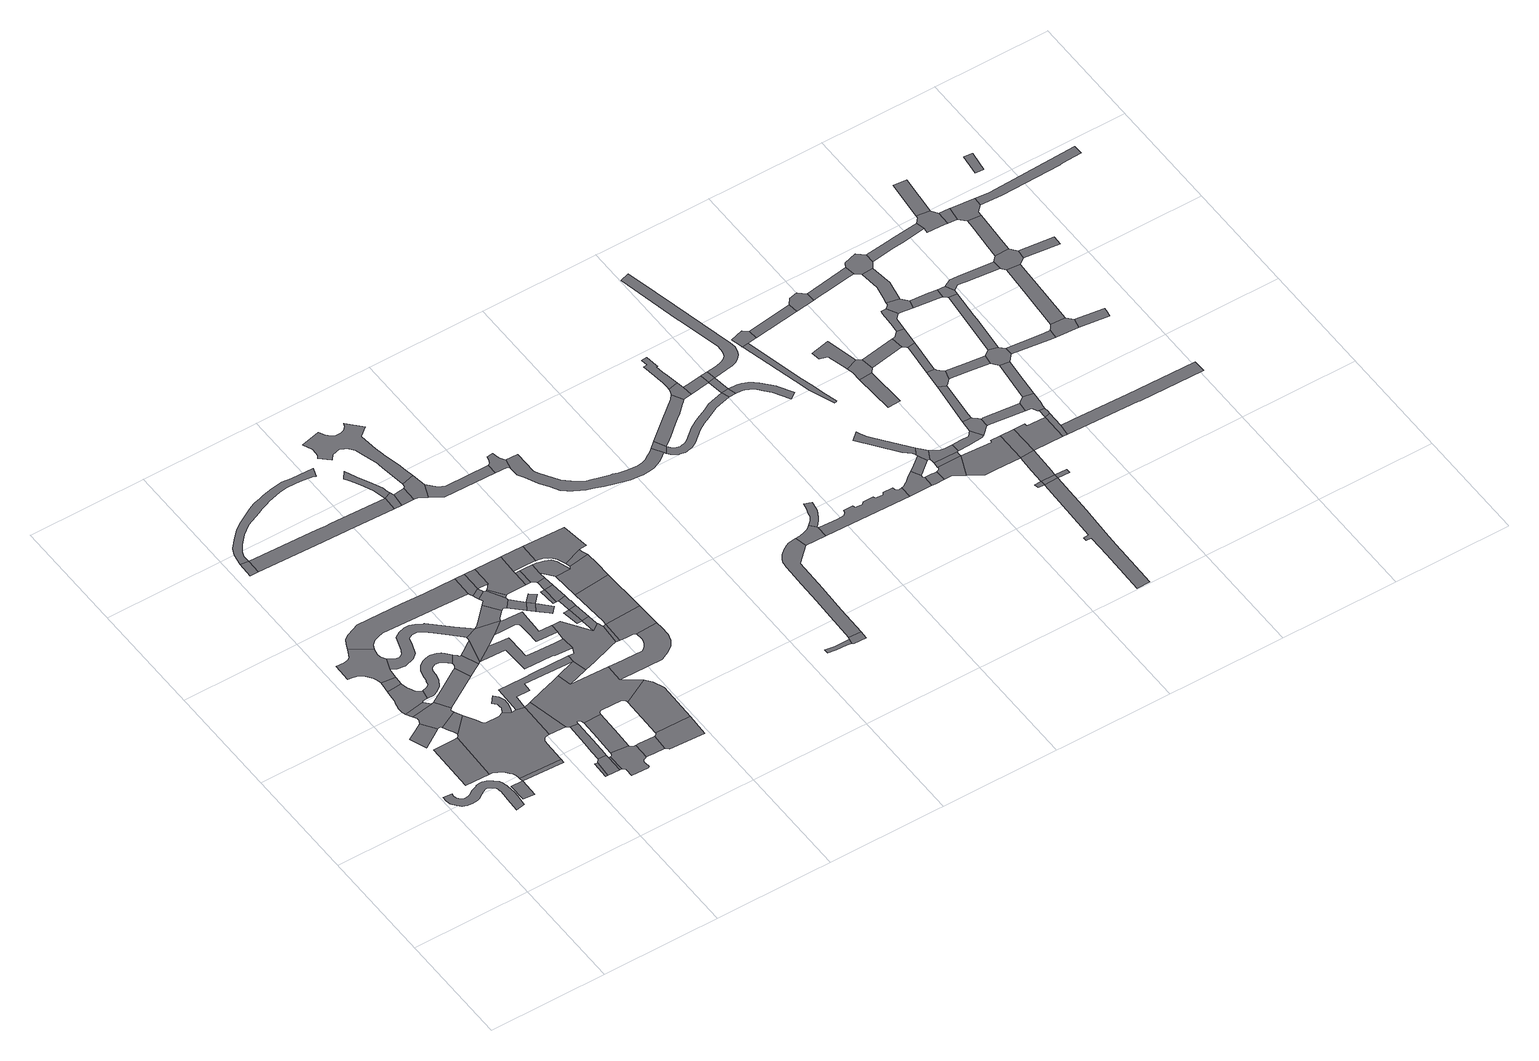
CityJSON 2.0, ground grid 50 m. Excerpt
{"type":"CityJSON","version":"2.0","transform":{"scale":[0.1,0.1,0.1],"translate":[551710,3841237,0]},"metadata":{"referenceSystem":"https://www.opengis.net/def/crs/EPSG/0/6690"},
"CityObjects":{
"road1":{"type":"Road","geometry":[{"type":"MultiSurface","lod":"1","boundaries":[[[0,1,2,3,4,5,6,7,8,9,10,11,12,13,14,15,16,17,18,19,20,21,22,23,24,25,26,27,28,29,30,31,32,33,34,35,36,37,38,39,40,41,42,43,44,45,46,47,48,49,50]]]}]},
"road2":{"type":"Road","attributes":{"RoadStructureAttribute.sectionType":"1"},"geometry":[{"type":"MultiSurface","lod":"1","boundaries":[[[51,52,53,54,55,56,57]]]}]},
"road3":{"type":"Road","attributes":{"RoadStructureAttribute.sectionType":"1"},"geometry":[{"type":"MultiSurface","lod":"1","boundaries":[[[58,59,60,61,62,63]]]}]},
"road4":{"type":"Road","geometry":[{"type":"MultiSurface","lod":"1","boundaries":[[[64,65,66,67]]]}]},
"road5":{"type":"Road","attributes":{"RoadStructureAttribute.sectionType":"1"},"geometry":[{"type":"MultiSurface","lod":"1","boundaries":[[[68,69,70,71]]]}]},
"road6":{"type":"Road","geometry":[{"type":"MultiSurface","lod":"1","boundaries":[[[72,71,70,73,74,58,63,75,76,77,78,79]]]}]},
"road7":{"type":"Road","geometry":[{"type":"MultiSurface","lod":"1","boundaries":[[[80,81,82,83,84,85,86,87,88,89,90,91,92,93,69,68,94,95,96]]]}]},
"road8":{"type":"Road","attributes":{"RoadStructureAttribute.sectionType":"1"},"geometry":[{"type":"MultiSurface","lod":"1","boundaries":[[[77,76,97,98,99,100,101]]]}]},
"road9":{"type":"Road","attributes":{"RoadStructureAttribute.sectionType":"1"},"geometry":[{"type":"MultiSurface","lod":"1","boundaries":[[[102,86,85,103]]]}]},
"road10":{"type":"Road","geometry":[{"type":"MultiSurface","lod":"1","boundaries":[[[104,105,106,107,108,109,110,111,112,113,114,102,103,115,116,117,118,119]]]}]},
"road11":{"type":"Road","attributes":{"RoadStructureAttribute.sectionType":"1"},"geometry":[{"type":"MultiSurface","lod":"1","boundaries":[[[120,67,121,122]]]}]},
"road12":{"type":"Road","geometry":[{"type":"MultiSurface","lod":"1","boundaries":[[[123,124,125,126,101,100,127,51,57,128,129,130,131,132,133,134,135,120,122,136,137,138,139,140,141,142,143,144,145,146]]]}]},
"road13":{"type":"Road","attributes":{"RoadStructureAttribute.sectionType":"1"},"geometry":[{"type":"MultiSurface","lod":"1","boundaries":[[[147,148,149,72,79,150]]]}]},
"road14":{"type":"Road","geometry":[{"type":"MultiSurface","lod":"1","boundaries":[[[151,152,153,154]]]}]},
"road15":{"type":"Road","geometry":[{"type":"MultiSurface","lod":"1","boundaries":[[[155,156,157,158,159,160,161,162,163,164,165,166,167,168,169,96,95,170,171,172,173,174,175,176,177,178,179,180,181,182]]]}]},
"road16":{"type":"Road","geometry":[{"type":"MultiSurface","lod":"1","boundaries":[[[183,184,185,186]]]}]},
"road17":{"type":"Road","geometry":[{"type":"MultiSurface","lod":"1","boundaries":[[[187,188,189,190,191,192,193,194,195,196,146,145]]]}]},
"road18":{"type":"Road","geometry":[{"type":"MultiSurface","lod":"1","boundaries":[[[197,186,185,198,199,200]]]}]},
"road19":{"type":"Road","geometry":[{"type":"MultiSurface","lod":"1","boundaries":[[[199,198,201,202]]]}]},
"road20":{"type":"Road","geometry":[{"type":"MultiSurface","lod":"1","boundaries":[[[203,143,142,204,205]]]}]},
"road21":{"type":"Road","geometry":[{"type":"MultiSurface","lod":"1","boundaries":[[[206,207,208,197,200,209,210,211]]]}]},
"road22":{"type":"Road","geometry":[{"type":"MultiSurface","lod":"1","boundaries":[[[212,213,182,181,214,215,147,150,216,217,218]]]}]},
"road23":{"type":"Road","geometry":[{"type":"MultiSurface","lod":"1","boundaries":[[[219,220,221,222,223,224,225,226,227,228,229,230,231,232,116,115,233,234,235,236,237,238,239,240,241,242,243,244,245,246]]]}]},
"road24":{"type":"Road","geometry":[{"type":"MultiSurface","lod":"1","boundaries":[[[247,248,249,250,202,201,251,252,253,254,255,256,257,258,259,260,261,262,263,264]]]}]},
"road25":{"type":"Road","attributes":{"RoadStructureAttribute.sectionType":"1"},"geometry":[{"type":"MultiSurface","lod":"1","boundaries":[[[265,266,267,268,269,270,271,104,119,272,273,274,275,276,277,278,279]]]}]},
"road26":{"type":"Road","attributes":{"RoadStructureAttribute.sectionType":"1"},"geometry":[{"type":"MultiSurface","lod":"1","boundaries":[[[280,281,282,218,217,283]]]}]},
"road27":{"type":"Road","geometry":[{"type":"MultiSurface","lod":"1","boundaries":[[[284,285,286,247,264,287,288]]]}]},
"road28":{"type":"Road","geometry":[{"type":"MultiSurface","lod":"1","boundaries":[[[289,290,291,292,144,143,293,294,295,296,297,298,299,300]]]}]},
"road29":{"type":"Road","geometry":[{"type":"MultiSurface","lod":"1","boundaries":[[[301,302,262,261,303,304,305,306]]]}]},
"road30":{"type":"Road","attributes":{"RoadStructureAttribute.sectionType":"1"},"geometry":[{"type":"MultiSurface","lod":"1","boundaries":[[[307,308,309,310,311,312,313,314,315,316,317,318,319,320,321,151,154,322,323,324,325,326,327,328,329,330,331,332,333,334,335,336]]]}]},
"road31":{"type":"Road","geometry":[{"type":"MultiSurface","lod":"1","boundaries":[[[246,245,337,280,283,338,339,340,341]]]}]},
"road32":{"type":"Road","attributes":{"RoadStructureAttribute.sectionType":"1"},"geometry":[{"type":"MultiSurface","lod":"1","boundaries":[[[342,343,344,345,154,153,346,347,348,349,350,351]]]}]},
"road33":{"type":"Road","geometry":[{"type":"MultiSurface","lod":"1","boundaries":[[[352,353,354,355,356,203,205,206,211,357,358,359,360,284,288,361,362,363,364,365,366,367,368,369,370,371,372,373,374,375]]]}]},
"road34":{"type":"Road","geometry":[{"type":"MultiSurface","lod":"1","boundaries":[[[376,377,378,379,380,381,382,338,283,383,384,385,386,387,388,389,390,391]]]}]},
"road35":{"type":"Road","geometry":[{"type":"MultiSurface","lod":"1","boundaries":[[[299,352,375,392]]]}]},
"road36":{"type":"Road","geometry":[{"type":"MultiSurface","lod":"1","boundaries":[[[393,394,395,306,305,396,397,398,399]]]}]},
"road37":{"type":"Road","attributes":{"RoadStructureAttribute.sectionType":"1"},"geometry":[{"type":"MultiSurface","lod":"1","boundaries":[[[400,401,402,403,246,341,404,405,406]]]}]},
"road38":{"type":"Road","geometry":[{"type":"MultiSurface","lod":"1","boundaries":[[[407,408,409,410,411,412,341,340,413,414,415,416,417,418,419,420,421,422]]]}]},
"road39":{"type":"Road","attributes":{"RoadStructureAttribute.sectionType":"1"},"geometry":[{"type":"MultiSurface","lod":"1","boundaries":[[[423,424,369,368,393,399]]]}]},
"road40":{"type":"Road","geometry":[{"type":"MultiSurface","lod":"1","boundaries":[[[425,426,427,428,429,430]]]}]},
"road41":{"type":"Road","geometry":[{"type":"MultiSurface","lod":"1","boundaries":[[[430,429,431,400,406,432,433,434,435,436]]]}]},
"road42":{"type":"Road","attributes":{"RoadStructureAttribute.sectionType":"1"},"geometry":[{"type":"MultiSurface","lod":"1","boundaries":[[[437,279,278,427,426,438]]]}]},
"road43":{"type":"Road","geometry":[{"type":"MultiSurface","lod":"1","boundaries":[[[439,436,435,440]]]}]},
"road44":{"type":"Road","geometry":[{"type":"MultiSurface","lod":"1","boundaries":[[[434,433,441,442,443]]]}]},
"road45":{"type":"Road","attributes":{"RoadStructureAttribute.sectionType":"1"},"geometry":[{"type":"MultiSurface","lod":"1","boundaries":[[[444,438,426,445,446,447,448]]]}]},
"road46":{"type":"Road","geometry":[{"type":"MultiSurface","lod":"1","boundaries":[[[449,450,422,421,391,390,451,300,299,392,452,453,454,455,456,457,458,459]]]}]},
"road47":{"type":"Road","geometry":[{"type":"MultiSurface","lod":"1","boundaries":[[[443,442,460,461]]]}]},
"road48":{"type":"Road","geometry":[{"type":"MultiSurface","lod":"1","boundaries":[[[462,463,464,465,466,467,461,460]]]}]},
"road49":{"type":"Road","geometry":[{"type":"MultiSurface","lod":"1","boundaries":[[[468,469,443,461]]]}]},
"road50":{"type":"Road","geometry":[{"type":"MultiSurface","lod":"1","boundaries":[[[448,447,470,471,439,440,472,473,474,475,476,477]]]}]},
"road51":{"type":"Road","geometry":[{"type":"MultiSurface","lod":"1","boundaries":[[[478,479,480,481]]]}]},
"road52":{"type":"Road","geometry":[{"type":"MultiSurface","lod":"1","boundaries":[[[482,483,481,459,458]]]}]},
"road53":{"type":"Road","attributes":{"RoadStructureAttribute.sectionType":"1"},"geometry":[{"type":"MultiSurface","lod":"1","boundaries":[[[484,485,486,487,488,489,490,491,492,493,494,495,496,497,498,499,500,501,502,374,373]]]}]},
"road54":{"type":"Road","geometry":[{"type":"MultiSurface","lod":"1","boundaries":[[[503,504,505,506]]]}]},
"road55":{"type":"Road","geometry":[{"type":"MultiSurface","lod":"1","boundaries":[[[507,457,456,508]]]}]},
"road56":{"type":"Road","geometry":[{"type":"MultiSurface","lod":"1","boundaries":[[[509,478,481,483]]]}]},
"road57":{"type":"Road","geometry":[{"type":"MultiSurface","lod":"1","boundaries":[[[510,474,473,511]]]}]},
"road58":{"type":"Road","geometry":[{"type":"MultiSurface","lod":"1","boundaries":[[[512,351,350,513,514]]]}]},
"road59":{"type":"Road","attributes":{"RoadStructureAttribute.sectionType":"1"},"geometry":[{"type":"MultiSurface","lod":"1","boundaries":[[[515,516,517,518,519,520,521,522,523,524,351,512]]]}]},
"road60":{"type":"Road","geometry":[{"type":"MultiSurface","lod":"1","boundaries":[[[525,526,527,528,529,478,509]]]}]},
"road61":{"type":"Road","geometry":[{"type":"MultiSurface","lod":"1","boundaries":[[[530,506,505,528,527]]]}]},
"road62":{"type":"Road","geometry":[{"type":"MultiSurface","lod":"1","boundaries":[[[531,532,506,530]]]}]},
"road63":{"type":"Road","geometry":[{"type":"MultiSurface","lod":"1","boundaries":[[[533,510,511,534,535,532,531,536,537]]]}]},
"road64":{"type":"Road","attributes":{"RoadStructureAttribute.sectionType":"1"},"geometry":[{"type":"MultiSurface","lod":"1","boundaries":[[[538,539,540,514,513,541]]]}]},
"road65":{"type":"Road","attributes":{"RoadStructureAttribute.sectionType":"1"},"geometry":[{"type":"MultiSurface","lod":"1","boundaries":[[[542,477,476,543,544,545,546]]]}]},
"road66":{"type":"Road","geometry":[{"type":"MultiSurface","lod":"1","boundaries":[[[547,507,508,548,549,494,493]]]}]},
"road67":{"type":"Road","attributes":{"RoadStructureAttribute.sectionType":"1"},"geometry":[{"type":"MultiSurface","lod":"1","boundaries":[[[550,551,552,553,554,555,556,557,558,559,560,561,562,563,564,565,566,567,568,569,570,571,572,573,574,575,576,577,578,579,580,581,582]]]}]},
"road68":{"type":"Road","geometry":[{"type":"MultiSurface","lod":"1","boundaries":[[[582,581,583,538,541,584,585,586,587]]]}]},
"road69":{"type":"Road","geometry":[{"type":"MultiSurface","lod":"1","boundaries":[[[588,589,590,591,592,593,594,537,536,595,596,597]]]}]},
"road70":{"type":"Road","attributes":{"RoadStructureAttribute.sectionType":"1"},"geometry":[{"type":"MultiSurface","lod":"1","boundaries":[[[598,599,600,601,507,547]]]}]},
"road71":{"type":"Road","geometry":[{"type":"MultiSurface","lod":"1","boundaries":[[[602,603,604,597,596,600,599]]]}]},
"road72":{"type":"Road","geometry":[{"type":"MultiSurface","lod":"1","boundaries":[[[546,545,605,606,607,608,609,610,611,612,613,614]]]}]},
"road73":{"type":"Road","attributes":{"RoadStructureAttribute.sectionType":"1"},"geometry":[{"type":"MultiSurface","lod":"1","boundaries":[[[615,611,610,604,603]]]}]},
"road74":{"type":"Road","attributes":{"RoadStructureAttribute.sectionType":"1"},"geometry":[{"type":"MultiSurface","lod":"1","boundaries":[[[616,617,618,587,586,619,620,621]]]}]},
"road75":{"type":"Road","geometry":[{"type":"MultiSurface","lod":"1","boundaries":[[[622,623,624,625,626,627,628,621,620,629,630,631,632,633]]]}]},
"road76":{"type":"Road","geometry":[{"type":"MultiSurface","lod":"1","boundaries":[[[634,635,636,637,638,639,640,641]]]}]},
"road77":{"type":"Road","geometry":[{"type":"MultiSurface","lod":"1","boundaries":[[[642,641,640,643,644,645]]]}]},
"road78":{"type":"Road","attributes":{"RoadStructureAttribute.sectionType":"1"},"geometry":[{"type":"MultiSurface","lod":"1","boundaries":[[[646,647,648,649,650,651,652,653,654,655,656,657,658,659,660,661,662,663,664,665,666,667,633,632,668,669,670,671,672,673,674,675,676,677,678,679,680,681,682,683,684,685,686,687,688,689,690,691,692]]]}]},
"road79":{"type":"Road","attributes":{"RoadStructureAttribute.sectionType":"1"},"geometry":[{"type":"MultiSurface","lod":"1","boundaries":[[[693,694,695,696,697,698,699,700,701,702,703,704,705,706,707,642,645,708,709,710,711]]]}]},
"road80":{"type":"Road","geometry":[{"type":"MultiSurface","lod":"1","boundaries":[[[712,692,691,713,714]]]}]},
"road81":{"type":"Road","geometry":[{"type":"MultiSurface","lod":"1","boundaries":[[[715,716,717,718,693,711,719,720,721,722]]]}]},
"road82":{"type":"Road","geometry":[{"type":"MultiSurface","lod":"1","boundaries":[[[723,724,725,726,727,728,729,730,731,732,733,715,722]]]}]},
"road83":{"type":"Road","attributes":{"RoadStructureAttribute.sectionType":"1"},"geometry":[{"type":"MultiSurface","lod":"1","boundaries":[[[734,735,736,712,714,737,738,739,740,741,742,743,744,745,746]]]}]},
"road84":{"type":"Road","geometry":[{"type":"MultiSurface","lod":"1","boundaries":[[[747,748,749,750,751,752,753,754,755,756,757,758,759,714,713,760,761,762,763,764,765,766,767,768,769,770,771]]]}]},
"road85":{"type":"Road","attributes":{"RoadStructureAttribute.sectionType":"1"},"geometry":[{"type":"MultiSurface","lod":"1","boundaries":[[[772,773,774,775,776,777,778,779,780,781,782,783,784,785,786,787,788,789,720,719,790,791,792]]]}]},
"road86":{"type":"Road","geometry":[{"type":"MultiSurface","lod":"1","boundaries":[[[793,794,795,734,746,796,797,798]]]}]},
"road87":{"type":"Road","geometry":[{"type":"MultiSurface","lod":"1","boundaries":[[[799,800,801,802,803,804,805,806,807,808,809,794,793]]]}]},
"road88":{"type":"Road","attributes":{"RoadStructureAttribute.sectionType":"1"},"geometry":[{"type":"MultiSurface","lod":"1","boundaries":[[[810,811,798,797,812]]]}]},
"road89":{"type":"Road","geometry":[{"type":"MultiSurface","lod":"1","boundaries":[[[813,747,771,814]]]}]},
"road90":{"type":"Road","geometry":[{"type":"MultiSurface","lod":"1","boundaries":[[[815,812,747,813]]]}]},
"road91":{"type":"Road","geometry":[{"type":"MultiSurface","lod":"1","boundaries":[[[816,810,812,815]]]}]},
"road92":{"type":"Road","geometry":[{"type":"MultiSurface","lod":"1","boundaries":[[[817,818,819,820,821,792,791,822,823,824,825,826]]]}]},
"road93":{"type":"Road","geometry":[{"type":"MultiSurface","lod":"1","boundaries":[[[827,828,829,830,831,832,833,834,835,836,837,838,839,840,841,842,843,813,814]]]}]},
"road94":{"type":"Road","attributes":{"RoadStructureAttribute.sectionType":"1"},"geometry":[{"type":"MultiSurface","lod":"1","boundaries":[[[844,845,823,822,846,847,848]]]}]},
"road95":{"type":"Road","attributes":{"RoadStructureAttribute.sectionType":"1"},"geometry":[{"type":"MultiSurface","lod":"1","boundaries":[[[849,850,851,817,826,852,853,854,855]]]}]},
"road96":{"type":"Road","attributes":{"RoadStructureAttribute.sectionType":"1"},"geometry":[{"type":"MultiSurface","lod":"1","boundaries":[[[856,857,858,859,860,861,862,863,864]]]}]},
"road97":{"type":"Road","attributes":{"RoadStructureAttribute.sectionType":"1"},"geometry":[{"type":"MultiSurface","lod":"1","boundaries":[[[865,866,867,868,869,870,871,872,873,874,875,876,877,878,879,880,881,882,883,884,885,816,815]]]}]},
"road98":{"type":"Road","geometry":[{"type":"MultiSurface","lod":"1","boundaries":[[[886,864,863,849,855,887,888,889]]]}]},
"road99":{"type":"Road","attributes":{"RoadStructureAttribute.sectionType":"1"},"geometry":[{"type":"MultiSurface","lod":"1","boundaries":[[[890,891,892,893,894,895,896,897,898,899,900]]]}]},
"road100":{"type":"Road","geometry":[{"type":"MultiSurface","lod":"1","boundaries":[[[901,902,903,904,905,848,847,906,907,908]]]}]},
"road101":{"type":"Road","attributes":{"RoadStructureAttribute.sectionType":"1"},"geometry":[{"type":"MultiSurface","lod":"1","boundaries":[[[909,901,908,910,911]]]}]},
"road102":{"type":"Road","geometry":[{"type":"MultiSurface","lod":"1","boundaries":[[[912,913,914,915,900,899,916,917,918]]]}]},
"road103":{"type":"Road","geometry":[{"type":"MultiSurface","lod":"1","boundaries":[[[919,920,921,922,923,889,888,924,925,909,911,926,927]]]}]},
"road104":{"type":"Road","attributes":{"RoadStructureAttribute.sectionType":"1"},"geometry":[{"type":"MultiSurface","lod":"1","boundaries":[[[928,929,930,931,932,933,934,935,936,937,938,939,940,941]]]}]},
"road105":{"type":"Road","attributes":{"RoadStructureAttribute.sectionType":"1"},"geometry":[{"type":"MultiSurface","lod":"1","boundaries":[[[942,943,908,907,944,945,946,947]]]}]},
"road106":{"type":"Road","attributes":{"RoadStructureAttribute.sectionType":"1"},"geometry":[{"type":"MultiSurface","lod":"1","boundaries":[[[948,949,950,951]]]}]},
"road107":{"type":"Road","geometry":[{"type":"MultiSurface","lod":"1","boundaries":[[[952,953,954,933]]]}]},
"road108":{"type":"Road","attributes":{"RoadStructureAttribute.sectionType":"1"},"geometry":[{"type":"MultiSurface","lod":"1","boundaries":[[[955,956,957,927,926,958,959,960]]]}]},
"road109":{"type":"Road","attributes":{"RoadStructureAttribute.sectionType":"1"},"geometry":[{"type":"MultiSurface","lod":"1","boundaries":[[[961,918,917,962]]]}]},
"road110":{"type":"Road","geometry":[{"type":"MultiSurface","lod":"1","boundaries":[[[963,964,965,966,967,968,969]]]}]},
"road111":{"type":"Road","geometry":[{"type":"MultiSurface","lod":"1","boundaries":[[[970,971,969,968,972,951,950,973,974]]]}]},
"road112":{"type":"Road","geometry":[{"type":"MultiSurface","lod":"1","boundaries":[[[952,933,932,975]]]}]},
"road113":{"type":"Road","attributes":{"RoadStructureAttribute.sectionType":"1"},"geometry":[{"type":"MultiSurface","lod":"1","boundaries":[[[976,977,946,978,952,975]]]}]},
"road114":{"type":"Road","geometry":[{"type":"MultiSurface","lod":"1","boundaries":[[[979,955,960,980,981,982,983,984,985]]]}]},
"road115":{"type":"Road","geometry":[{"type":"MultiSurface","lod":"1","boundaries":[[[986,987,988,989,975,932]]]}]},
"road116":{"type":"Road","geometry":[{"type":"MultiSurface","lod":"1","boundaries":[[[947,946,977,990]]]}]},
"road117":{"type":"Road","attributes":{"RoadStructureAttribute.sectionType":"1"},"geometry":[{"type":"MultiSurface","lod":"1","boundaries":[[[991,979,985,992,993,994]]]}]},
"road118":{"type":"Road","attributes":{"RoadStructureAttribute.sectionType":"1"},"geometry":[{"type":"MultiSurface","lod":"1","boundaries":[[[995,974,973,996]]]}]},
"road119":{"type":"Road","geometry":[{"type":"MultiSurface","lod":"1","boundaries":[[[997,998,961,962,999,1000]]]}]},
"road120":{"type":"Road","geometry":[{"type":"MultiSurface","lod":"1","boundaries":[[[1001,991,994,1002,1003,1004,1005,1006,1007,1008]]]}]},
"road121":{"type":"Road","attributes":{"RoadStructureAttribute.sectionType":"1"},"geometry":[{"type":"MultiSurface","lod":"1","boundaries":[[[1009,1010,982,981,1011,1012,1013,1014,1015]]]}]},
"road122":{"type":"Road","geometry":[{"type":"MultiSurface","lod":"1","boundaries":[[[1016,1017,990,977,1018,1019]]]}]},
"road123":{"type":"Road","attributes":{"RoadStructureAttribute.sectionType":"1"},"geometry":[{"type":"MultiSurface","lod":"1","boundaries":[[[1020,1021,1022,1001,1008]]]}]},
"road124":{"type":"Road","geometry":[{"type":"MultiSurface","lod":"1","boundaries":[[[1023,1024,1025,995,996,1026,1021,1020,1027]]]}]},
"road125":{"type":"Road","attributes":{"RoadStructureAttribute.sectionType":"1"},"geometry":[{"type":"MultiSurface","lod":"1","boundaries":[[[1028,1019,1018,1029,1030]]]}]},
"road126":{"type":"Road","attributes":{"RoadStructureAttribute.sectionType":"1"},"geometry":[{"type":"MultiSurface","lod":"1","boundaries":[[[1031,1004,1003,1032,1033,1034]]]}]},
"road127":{"type":"Road","attributes":{"RoadStructureAttribute.sectionType":"1"},"geometry":[{"type":"MultiSurface","lod":"1","boundaries":[[[1035,1036,1019,1028,1037,1038]]]}]},
"road128":{"type":"Road","geometry":[{"type":"MultiSurface","lod":"1","boundaries":[[[1039,1040,1015,1014,1041,1042,1043,1035,1038,1044,1045,1046]]]}]},
"road129":{"type":"Road","attributes":{"RoadStructureAttribute.sectionType":"1"},"geometry":[{"type":"MultiSurface","lod":"1","boundaries":[[[1047,1048,1049,1000,999,1050,1051,1052,1053]]]}]},
"road130":{"type":"Road","attributes":{"RoadStructureAttribute.sectionType":"1"},"geometry":[{"type":"MultiSurface","lod":"1","boundaries":[[[1054,1055,1056,1057,1023,1027,1058,1059,1060]]]}]},
"road131":{"type":"Road","attributes":{"RoadStructureAttribute.sectionType":"1"},"geometry":[{"type":"MultiSurface","lod":"1","boundaries":[[[1061,1039,1046,1062,1063]]]}]},
"road132":{"type":"Road","geometry":[{"type":"MultiSurface","lod":"1","boundaries":[[[1064,1065,1054,1060,1066,1067,1068,1069,1070]]]}]},
"road133":{"type":"Road","geometry":[{"type":"MultiSurface","lod":"1","boundaries":[[[1071,1034,1033,1072,1061,1063,1073,1074,1075,1076]]]}]},
"road134":{"type":"Road","attributes":{"RoadStructureAttribute.sectionType":"1"},"geometry":[{"type":"MultiSurface","lod":"1","boundaries":[[[1077,1078,1079,1080,1081,1064,1070]]]}]},
"road135":{"type":"Road","geometry":[{"type":"MultiSurface","lod":"1","boundaries":[[[1082,1083,1047,1053,1079,1078,1084,1085]]]}]},
"road136":{"type":"Road","attributes":{"RoadStructureAttribute.sectionType":"1"},"geometry":[{"type":"MultiSurface","lod":"1","boundaries":[[[1086,1087,1069,1068,1088,1089,1090]]]}]},
"road137":{"type":"Road","attributes":{"RoadStructureAttribute.sectionType":"1"},"geometry":[{"type":"MultiSurface","lod":"1","boundaries":[[[1091,1092,1071,1076,1093,1094,1095,1096]]]}]},
"road138":{"type":"Road","attributes":{"RoadStructureAttribute.sectionType":"1"},"geometry":[{"type":"MultiSurface","lod":"1","boundaries":[[[1097,1075,1074,1098,1099,1100]]]}]},
"road139":{"type":"Road","geometry":[{"type":"MultiSurface","lod":"1","boundaries":[[[1090,1089,1101,1091,1096,1102,1103]]]}]},
"road140":{"type":"Road","attributes":{"RoadStructureAttribute.sectionType":"1"},"geometry":[{"type":"MultiSurface","lod":"1","boundaries":[[[1104,1105,1106,1107,1108,1109,1110,1111,1030,1029]]]}]},
"road141":{"type":"Road","attributes":{"RoadStructureAttribute.sectionType":"1"},"geometry":[{"type":"MultiSurface","lod":"1","boundaries":[[[1112,1113,1114,1085,1084,1115,1116,1117]]]}]},
"road142":{"type":"Road","attributes":{"RoadStructureAttribute.sectionType":"1"},"geometry":[{"type":"MultiSurface","lod":"1","boundaries":[[[1118,1119,1103,1102,1120,1121,1122,1123]]]}]},
"road143":{"type":"Road","geometry":[{"type":"MultiSurface","lod":"1","boundaries":[[[1124,1125,1100,1099,1126,1127,1128,1129]]]}]},
"road144":{"type":"Road","attributes":{"RoadStructureAttribute.sectionType":"1"},"geometry":[{"type":"MultiSurface","lod":"1","boundaries":[[[1130,1131,1124,1129,1132,1133]]]}]},
"road145":{"type":"Road","geometry":[{"type":"MultiSurface","lod":"1","boundaries":[[[1134,1135,1136,1128,1127]]]}]},
"road146":{"type":"Road","geometry":[{"type":"MultiSurface","lod":"1","boundaries":[[[1137,1138,1112,1117,1139,1140,1141,1142,1143]]]}]},
"road147":{"type":"Road","geometry":[{"type":"MultiSurface","lod":"1","boundaries":[[[1144,1123,1122,1130,1133,1145,1146,1147]]]}]},
"road148":{"type":"Road","attributes":{"RoadStructureAttribute.sectionType":"1"},"geometry":[{"type":"MultiSurface","lod":"1","boundaries":[[[1148,1137,1143,1149]]]}]},
"road149":{"type":"Road","attributes":{"RoadStructureAttribute.sectionType":"1"},"geometry":[{"type":"MultiSurface","lod":"1","boundaries":[[[1142,1141,1150,1151]]]}]},
"road150":{"type":"Road","attributes":{"RoadStructureAttribute.sectionType":"1"},"geometry":[{"type":"MultiSurface","lod":"1","boundaries":[[[1152,1153,1154,1144,1147,1155,1156,1157]]]}]},
"road151":{"type":"Road","geometry":[{"type":"MultiSurface","lod":"1","boundaries":[[[1158,1151,1150,1152,1157,1159,1160,1161]]]}]},
"road152":{"type":"Road","geometry":[{"type":"MultiSurface","lod":"1","boundaries":[[[1162,1163,1146,1145]]]}]},
"road153":{"type":"Road","geometry":[{"type":"MultiSurface","lod":"1","boundaries":[[[1164,1165,1166,1167,1168,1169]]]}]},
"road154":{"type":"Road","attributes":{"RoadStructureAttribute.sectionType":"1"},"geometry":[{"type":"MultiSurface","lod":"1","boundaries":[[[1170,1171,1161,1160,1172,1173,1174,1175]]]}]}
},
"vertices":[
[11,564,0],[10,544,0],[15,524,0],[19,518,0],[29,504,0],[44,489,0],[52,484,0],[62,481,0],[84,480,0],[107,482,0],[117,485,0],[137,498,0],[148,506,0],[162,512,0],[169,512,0],[175,510,0],[186,503,0],[198,491,0],[201,484,0],[201,482,0],[204,469,0],[202,424,0],[199,361,0],[237,368,0],[238,387,0],[241,417,0],[242,441,0],[238,477,0],[237,484,0],[236,488,0],[230,506,0],[225,515,0],[209,531,0],[200,537,0],[189,543,0],[173,549,0],[164,549,0],[145,545,0],[142,543,0],[122,536,0],[117,533,0],[102,521,0],[90,516,0],[77,516,0],[70,517,0],[59,523,0],[55,527,0],[53,529,0],[49,535,0],[46,549,0],[47,560,0],
[222,782,0],[209,782,0],[166,781,0],[147,781,0],[117,781,0],[114,568,0],[216,565,0],
[148,918,0],[117,900,0],[73,873,0],[101,805,0],[156,840,0],[188,861,0],
[249,471,0],[249,393,0],[297,389,0],[299,469,0],
[217,1002,0],[132,987,0],[146,962,0],[240,977,0],
[250,977,0],[155,946,0],[155,933,0],[201,864,0],[205,857,0],[283,897,0],[280,910,0],[288,920,0],
[231,1059,0],[222,1071,0],[219,1077,0],[211,1094,0],[207,1108,0],[203,1121,0],[141,1116,0],[139,1096,0],[137,1084,0],[136,1068,0],[134,1059,0],[133,1055,0],[126,1022,0],[127,1001,0],[222,1007,0],[242,1007,0],[249,1049,0],
[218,831,0],[227,815,0],[231,807,0],[234,799,0],[300,866,0],
[146,1166,0],[206,1159,0],
[138,1374,0],[121,1338,0],[111,1330,0],[91,1325,0],[57,1327,0],[55,1250,0],[78,1247,0],[98,1241,0],[117,1226,0],[136,1201,0],[142,1189,0],[210,1206,0],[229,1257,0],[217,1276,0],[214,1294,0],[219,1319,0],
[297,487,0],[475,463,0],[475,480,0],
[409,786,0],[354,785,0],[341,793,0],[327,819,0],[229,787,0],[233,564,0],[247,557,0],[264,547,0],[276,534,0],[281,528,0],[289,518,0],[293,509,0],[296,496,0],[475,496,0],[476,506,0],[477,549,0],[478,591,0],[486,603,0],[498,607,0],[510,607,0],[512,770,0],[479,777,0],[457,776,0],[429,794,0],
[409,1076,0],[400,1071,0],[318,1019,0],[436,1010,0],
[53,1947,0],[51,1880,0],[86,1879,0],[88,1943,0],
[422,1159,0],[413,1168,0],[397,1175,0],[390,1178,0],[370,1181,0],[350,1178,0],[333,1170,0],[315,1157,0],[305,1143,0],[301,1137,0],[293,1110,0],[289,1082,0],[288,1081,0],[284,1065,0],[271,1055,0],[269,1007,0],[289,1015,0],[312,1032,0],[329,1060,0],[336,1087,0],[336,1110,0],[343,1125,0],[361,1133,0],[383,1131,0],[393,1123,0],[406,1113,0],[416,1101,0],[441,1137,0],
[564,391,0],[562,317,0],[571,318,0],[575,390,0],
[466,797,0],[471,819,0],[471,825,0],[471,842,0],[463,867,0],[448,884,0],[423,856,0],[438,839,0],[440,823,0],[441,816,0],
[588,405,0],[622,316,0],[623,390,0],[624,404,0],
[633,316,0],[631,388,0],
[542,779,0],[561,606,0],[581,606,0],
[594,595,0],[591,497,0],[589,448,0],[624,416,0],[626,496,0],[628,592,0],
[458,1116,0],[453,1124,0],[418,1094,0],[416,1084,0],[466,1029,0],[495,1046,0],[466,1116,0],
[570,1208,0],[523,1250,0],[444,1324,0],[441,1325,0],[414,1338,0],[393,1348,0],[371,1348,0],[344,1340,0],[321,1325,0],[311,1300,0],[299,1262,0],[289,1242,0],[275,1235,0],[255,1237,0],[235,1192,0],[268,1187,0],[310,1200,0],[332,1220,0],[347,1260,0],[356,1293,0],[374,1303,0],[401,1303,0],[419,1291,0],[445,1266,0],[489,1224,0],[527,1187,0],[533,1180,0],[582,1198,0],
[644,404,0],[642,399,0],[641,395,0],[637,390,0],[644,303,0],[643,268,0],[715,265,0],[721,269,0],[720,292,0],[718,296,0],[721,303,0],[725,309,0],[730,311,0],[735,313,0],[740,315,0],[741,385,0],[730,386,0],[717,396,0],
[530,1450,0],[433,1453,0],[238,1457,0],[183,1434,0],[166,1422,0],[160,1418,0],[150,1401,0],[229,1342,0],[246,1357,0],[268,1364,0],[291,1370,0],[439,1365,0],[550,1362,0],[661,1358,0],[662,1447,0],
[530,1160,0],[521,1154,0],[481,1127,0],[504,1052,0],
[648,585,0],[646,496,0],[645,479,0],[720,494,0],[722,584,0],
[643,895,0],[588,895,0],[483,897,0],[481,825,0],[516,826,0],[516,832,0],[574,830,0],[576,870,0],[600,869,0],[632,867,0],[788,860,0],[788,893,0],
[776,384,0],[761,385,0],[749,315,0],[774,314,0],[819,313,0],[823,382,0],
[517,2197,0],[452,2199,0],[412,2203,0],[365,2198,0],[318,2187,0],[300,2182,0],[271,2173,0],[265,2172,0],[239,2158,0],[216,2146,0],[173,2121,0],[141,2098,0],[104,2060,0],[77,2030,0],[62,2000,0],[87,1973,0],[95,1995,0],[114,2025,0],[149,2061,0],[191,2094,0],[256,2124,0],[273,2131,0],[299,2141,0],[321,2150,0],[375,2165,0],[413,2171,0],[468,2169,0],[523,2162,0],[532,2157,0],[545,2195,0],
[533,1167,0],[573,1098,0],[594,1112,0],[623,1133,0],[680,1179,0],
[443,1931,0],[418,1932,0],[401,1932,0],[358,1934,0],[335,1872,0],[405,1870,0],[433,1869,0],[474,1868,0],[677,1862,0],[678,1923,0],
[701,831,0],[686,826,0],[629,808,0],[620,805,0],[611,802,0],[628,605,0],[630,604,0],[638,601,0],[645,596,0],[725,595,0],[728,598,0],[730,599,0],[738,602,0],[825,600,0],[833,594,0],[837,588,0],[839,581,0],[948,639,0],[925,656,0],[918,661,0],[892,678,0],[876,688,0],[878,767,0],[714,772,0],
[786,976,0],[676,980,0],[660,981,0],[659,1028,0],[659,1076,0],[658,1091,0],[628,1093,0],[516,1051,0],[616,1048,0],[618,1007,0],[620,931,0],[656,929,0],[740,927,0],[750,924,0],[825,918,0],[822,975,0],
[802,800,0],
[836,396,0],[834,390,0],[829,385,0],[828,308,0],[833,299,0],[983,292,0],[986,392,0],
[670,1280,0],[629,1239,0],[607,1217,0],[595,1205,0],[687,1191,0],[689,1193,0],[715,1221,0],
[769,1057,0],[770,1085,0],[771,1132,0],[773,1170,0],[715,1174,0],[688,1176,0],[656,1133,0],[718,1132,0],[726,1127,0],[731,1119,0],[731,1065,0],[732,1025,0],[732,1019,0],[738,1019,0],[824,1015,0],[825,1055,0],
[991,567,0],[971,612,0],
[711,1342,0],[703,1359,0],[669,1338,0],[674,1327,0],[678,1315,0],[713,1336,0],
[686,1296,0],[725,1224,0],[737,1219,0],[764,1252,0],[762,1264,0],[724,1332,0],
[676,1447,0],[704,1446,0],
[728,1335,0],[772,1275,0],
[782,1177,0],[791,1169,0],[812,1202,0],
[721,1446,0],[719,1358,0],[724,1358,0],[748,1357,0],[749,1445,0],
[861,1053,0],[835,1054,0],[813,893,0],[852,816,0],[934,843,0],[950,848,0],[968,854,0],[971,854,0],[977,944,0],[969,968,0],[935,946,0],
[815,1146,0],[837,1180,0],
[826,1136,0],[853,1110,0],[861,1103,0],[870,1112,0],[885,1128,0],[846,1171,0],
[867,1213,0],[842,1233,0],
[741,1348,0],[731,1337,0],[784,1277,0],[860,1276,0],[861,1345,0],[861,1349,0],[861,1358,0],[862,1443,0],
[921,1084,0],[896,1081,0],[907,1011,0],[929,1011,0],
[967,974,0],[962,1017,0],
[898,688,0],[935,687,0],[1062,686,0],[1100,705,0],[1124,723,0],[1141,747,0],[1142,748,0],[1151,778,0],[1150,823,0],[1149,849,0],[1058,845,0],[1059,816,0],[1059,805,0],[1054,790,0],[1048,781,0],[1044,775,0],[1027,762,0],[959,764,0],[945,765,0],
[885,1216,0],[890,1143,0],[903,1143,0],[902,1216,0],
[990,947,0],[987,853,0],
[954,1089,0],
[881,1346,0],[882,1276,0],
[709,1935,0],[708,1861,0],[713,1921,0],
[705,1949,0],[700,1971,0],[674,2026,0],[650,2072,0],[649,2076,0],[631,2120,0],[608,2090,0],[621,2068,0],[642,2031,0],[667,1978,0],
[951,1119,0],[950,1122,0],[948,1148,0],[915,1143,0],[918,1118,0],
[941,1221,0],
[937,1266,0],[902,1261,0],
[908,1346,0],[894,1271,0],[901,1262,0],[934,1299,0],[935,1345,0],
[763,1927,0],[755,1925,0],[748,1924,0],[761,1860,0],
[922,1442,0],[908,1358,0],[951,1357,0],[958,1356,0],[959,1441,0],
[1145,954,0],[1017,851,0],[1048,850,0],
[819,2000,0],[813,2037,0],[811,2050,0],[796,2111,0],[796,2112,0],[788,2152,0],[780,2229,0],[819,2262,0],[764,2320,0],[758,2305,0],[744,2291,0],[729,2285,0],[708,2286,0],[690,2295,0],[689,2295,0],[674,2311,0],[661,2335,0],[579,2315,0],[597,2275,0],[594,2240,0],[587,2228,0],[627,2193,0],[642,2213,0],[680,2221,0],[694,2214,0],[705,2209,0],[725,2184,0],[735,2149,0],[750,2096,0],[751,2094,0],[756,2059,0],[772,1949,0],[826,1962,0],
[772,1934,0],[776,1859,0],[778,1858,0],[810,1839,0],[835,1902,0],
[1026,1290,0],[1019,1309,0],[1006,1327,0],[986,1337,0],[956,1344,0],[954,1344,0],[950,1344,0],[958,1269,0],[974,1249,0],[1039,1250,0],
[1145,974,0],[1138,1149,0],[981,1133,0],[992,964,0],
[1136,1225,0],[1134,1276,0],[1047,1262,0],
[967,1355,0],[993,1349,0],[1013,1337,0],[1029,1317,0],[1039,1292,0],[1041,1282,0],[1122,1313,0],[1154,1316,0],[1138,1436,0],[1106,1437,0],
[1124,1300,0],
[897,1850,0],[872,1863,0],[855,1879,0],[862,1808,0],[1083,1803,0],[1083,1848,0],
[1146,1841,0],[1137,1858,0],[1131,1879,0],[1130,1890,0],[1104,1887,0],[1099,1866,0],[1093,1855,0],[1102,1802,0],[1119,1802,0],[1136,1799,0],[1143,1793,0],[1150,1835,0],
[1623,385,0],[1600,389,0],[1581,393,0],[1583,374,0],[1616,369,0],[1663,367,0],[1681,364,0],[1685,386,0],
[1688,394,0],[1688,358,0],[1740,356,0],[1741,391,0],
[1608,1572,0],[1593,1562,0],[1574,1549,0],[1557,1543,0],[1530,1540,0],[1528,1540,0],[1502,1543,0],[1480,1546,0],[1456,1549,0],[1436,1557,0],[1427,1558,0],[1412,1561,0],[1390,1567,0],[1358,1576,0],[1337,1583,0],[1319,1592,0],[1303,1601,0],[1273,1629,0],[1260,1641,0],[1212,1717,0],[1203,1733,0],[1203,1834,0],[1144,1749,0],[1150,1740,0],[1160,1724,0],[1186,1671,0],[1212,1632,0],[1231,1598,0],[1249,1580,0],[1268,1567,0],[1290,1555,0],[1311,1546,0],[1342,1535,0],[1374,1523,0],[1406,1514,0],[1429,1508,0],[1443,1504,0],[1473,1497,0],[1502,1493,0],[1525,1491,0],[1548,1492,0],[1574,1496,0],[1594,1503,0],[1613,1514,0],[1635,1530,0],[1650,1541,0],[1624,1585,0],
[1808,914,0],[1789,911,0],[1774,910,0],[1760,904,0],[1741,891,0],[1720,873,0],[1718,870,0],[1711,859,0],[1702,844,0],[1698,815,0],[1698,784,0],[1696,710,0],[1696,612,0],[1693,542,0],[1690,442,0],[1744,523,0],[1748,653,0],[1750,801,0],[1817,864,0],
[1651,1607,0],[1655,1533,0],[1676,1562,0],
[1883,941,0],[1867,928,0],[1849,921,0],[1829,916,0],[1905,862,0],[1905,913,0],[1904,915,0],[1904,918,0],
[1906,920,0],[1926,941,0],[1934,953,0],[1946,975,0],[1952,991,0],[1959,1029,0],[1929,1041,0],[1925,1014,0],[1917,992,0],[1913,976,0],[1900,957,0],
[1835,1765,0],[1820,1747,0],[1743,1683,0],[1688,1571,0],[1717,1595,0],[1732,1608,0],[1744,1618,0],[1775,1645,0],[1797,1662,0],[1803,1667,0],[1841,1702,0],[1850,1710,0],[1860,1720,0],
[1994,1670,0],[1923,1650,0],[1894,1635,0],[1863,1620,0],[1839,1609,0],[1805,1587,0],[1754,1544,0],[1739,1536,0],[1728,1534,0],[1718,1532,0],[1704,1535,0],[1689,1543,0],[1684,1550,0],[1666,1518,0],[1692,1502,0],[1695,1502,0],[1718,1497,0],[1750,1504,0],[1773,1516,0],[1825,1560,0],[1855,1579,0],[1884,1593,0],[1935,1618,0],[1956,1624,0],[2005,1637,0],
[2257,904,0],[2250,908,0],[2245,913,0],[2244,924,0],[2202,925,0],[2195,915,0],[2164,917,0],[2159,926,0],[2114,927,0],[2106,918,0],[2075,920,0],[2071,931,0],[2032,931,0],[2029,919,0],[2023,914,0],[2018,909,0],[1992,908,0],[1910,912,0],[2242,854,0],[2270,854,0],[2271,905,0],
[1887,1802,0],[1845,1792,0],[1842,1778,0],[1885,1724,0],[1897,1726,0],[1892,1772,0],
[1877,1865,0],[1874,1865,0],[1868,1911,0],[1875,1912,0],[1871,1939,0],[1867,1972,0],[1844,1969,0],[1847,1940,0],[1831,1938,0],[1844,1831,0],[1845,1810,0],
[1979,1783,0],[1911,1774,0],[1983,1740,0],
[2025,1673,0],[2034,1639,0],
[2014,1746,0],
[2010,1787,0],
[2344,955,0],[2316,934,0],[2299,918,0],[2297,917,0],[2280,907,0],[2368,853,0],[2369,902,0],[2365,904,0],[2363,909,0],[2365,916,0],
[2058,1637,0],[2071,1635,0],[2087,1628,0],[2100,1620,0],[2111,1610,0],[2128,1591,0],[2149,1566,0],[2187,1502,0],[2216,1520,0],[2180,1581,0],[2177,1586,0],[2135,1634,0],[2120,1648,0],[2102,1658,0],[2081,1668,0],[2062,1671,0],[2034,1673,0],
[2403,901,0],[2401,901,0],[2385,853,0],[2423,853,0],[2421,899,0],
[2409,1006,0],[2399,997,0],[2371,975,0],[2374,924,0],[2379,928,0],[2396,942,0],[2425,966,0],
[2348,1141,0],[2310,1190,0],[2295,1219,0],[2291,1231,0],[2258,1202,0],[2373,1052,0],[2401,1025,0],[2407,1016,0],[2425,1044,0],
[2104,1761,0],[2110,1763,0],[2122,1768,0],[2135,1778,0],[2149,1791,0],[2158,1806,0],[2164,1835,0],[2161,1859,0],[2098,2131,0],[2056,2312,0],[2046,2356,0],[2007,2343,0],[2065,2069,0],[2068,2057,0],[2114,1868,0],[2113,1838,0],[2108,1824,0],[2103,1815,0],[2093,1806,0],[2079,1798,0],[2055,1792,0],
[2437,1028,0],[2432,968,0],[2436,965,0],[2456,1007,0],
[2250,1568,0],[2266,1504,0],[2287,1445,0],[2307,1395,0],[2314,1397,0],[2320,1400,0],[2304,1452,0],[2289,1510,0],[2276,1563,0],[2213,1821,0],[2186,1816,0],
[2438,917,0],[2438,912,0],[2435,908,0],[2434,906,0],[2430,902,0],[2455,853,0],[2500,824,0],[2540,917,0],
[2439,943,0],[2539,932,0],[2539,940,0],
[2230,1886,0],[2174,1869,0],[2182,1831,0],[2185,1818,0],[2219,1822,0],[2254,1827,0],[2250,1869,0],
[2509,980,0],[2508,980,0],[2489,983,0],[2477,991,0],[2466,999,0],[2437,962,0],[2439,956,0],[2546,944,0],[2545,981,0],
[2759,194,0],[2760,232,0],[2762,300,0],[2767,434,0],[2770,626,0],[2712,625,0],[2704,325,0],[2681,325,0],[2681,308,0],[2704,307,0],[2704,305,0],[2703,209,0],[2700,5,0],[2756,6,0],
[2673,919,0],[2671,910,0],[2560,787,0],[2604,787,0],[2714,785,0],[2714,918,0],
[2456,1267,0],[2511,1269,0],[2504,1443,0],[2449,1440,0],
[2711,645,0],[2682,644,0],[2685,627,0],
[2637,1003,0],[2618,982,0],[2586,981,0],[2593,944,0],[2656,949,0],[2667,955,0],
[2445,1896,0],[2449,1853,0],
[2459,1664,0],[2379,1648,0],[2385,1611,0],[2418,1600,0],[2435,1533,0],[2441,1511,0],[2492,1532,0],
[2512,1518,0],[2511,1519,0],[2448,1484,0],[2520,1464,0],[2513,1518,0],
[2770,645,0],
[2771,667,0],[2775,789,0],[2712,709,0],
[2642,1054,0],[2668,956,0],[2704,989,0],[2704,1029,0],[2695,1037,0],[2680,1052,0],[2678,1054,0],
[2822,624,0],[2822,630,0],[2822,643,0],[2803,644,0],
[2775,918,0],
[2663,1250,0],[2680,1074,0],[2694,1234,0],[2694,1236,0],
[2661,1543,0],[2668,1489,0],
[2502,1929,0],[2465,1921,0],[2533,1865,0],[2530,1904,0],
[2671,1333,0],[2703,1244,0],[2721,1261,0],[2731,1301,0],[2715,1317,0],[2708,1324,0],[2705,1327,0],[2703,1329,0],
[2713,1028,0],[2712,1028,0],[2706,988,0],[2707,988,0],[2709,988,0],[2861,971,0],[2866,1013,0],
[2824,905,0],[2824,918,0],[2903,788,0],[2904,903,0],
[2718,1479,0],[2686,1476,0],[2678,1399,0],
[2696,1565,0],[2693,1562,0],[2677,1546,0],[2684,1477,0],[2727,1560,0],
[2928,910,0],[2922,788,0],[2927,838,0],
[2810,1292,0],[2806,1251,0],[2889,1241,0],[2896,1281,0],
[2906,944,0],[2905,909,0],[2928,924,0],[2928,941,0],
[2893,1033,0],[2870,1016,0],[2887,968,0],[2889,968,0],[2901,945,0],[2930,964,0],[2931,971,0],[2936,1027,0],
[2722,1934,0],[2698,1930,0],[2564,1910,0],[2554,1868,0],[2586,1872,0],[2709,1889,0],[2727,1891,0],
[2727,1679,0],[2705,1679,0],[2704,1669,0],[2700,1610,0],[2732,1617,0],[2733,1619,0],[2752,1637,0],
[2912,1213,0],[2943,1100,0],[2952,1206,0],
[2746,1705,0],[2744,1694,0],[2779,1633,0],[2790,1632,0],[2812,1629,0],[2822,1665,0],[2797,1692,0],
[2921,1301,0],[2891,1238,0],[2974,1231,0],[2979,1236,0],[2978,1269,0],[2959,1290,0],
[2814,1782,0],[2800,1875,0],[2753,1872,0],[2761,1787,0],[2751,1733,0],
[2789,1972,0],[2734,1954,0],[2820,1902,0],[2819,1945,0],
[2901,1658,0],[2823,1665,0],[2914,1616,0],[2933,1613,0],[2936,1654,0],
[2950,1599,0],[2936,1451,0],[2961,1312,0],[2973,1449,0],[2975,1473,0],[2986,1596,0],
[3125,1256,0],[3134,1217,0],[3161,1214,0],[3164,1253,0],
[2948,1600,0],[2988,1616,0],[2970,1651,0],
[3016,785,0],[3234,777,0],[3238,777,0],[3515,772,0],[3514,824,0],[3266,829,0],[3222,830,0],[2983,837,0],
[3062,1972,0],[2957,1960,0],[2896,1953,0],[2922,1916,0],[2962,1921,0],[3069,1935,0],
[3036,1666,0],[3002,1669,0],[3010,1632,0],[3044,1628,0],[3188,1613,0],[3185,1653,0],
[3183,1278,0],[3173,1265,0],[3164,1213,0],[3259,1207,0],[3266,1249,0],[3243,1274,0],
[3203,1594,0],[3193,1439,0],[3252,1439,0],[3260,1589,0],
[3384,1190,0],[3388,1212,0],[3391,1233,0],
[3080,2004,0],[3079,1992,0],[3067,1912,0],[3142,1909,0],[3155,1908,0],[3157,1968,0],[3136,1995,0],
[3207,1676,0],[3285,1609,0],[3292,1649,0],[3267,1677,0],
[3097,2177,0],[3153,2172,0],
[3195,1906,0],[3204,1966,0],
[3222,1876,0],[3219,1830,0],[3211,1731,0],[3269,1714,0],[3277,1841,0],[3279,1871,0],
[3205,1966,0],[3280,1892,0],[3305,1917,0],[3307,1956,0],
[3438,1592,0],[3439,1633,0],
[3390,2150,0],[3381,2060,0],[3398,2059,0],[3416,2058,0],[3427,2146,0],[3427,2148,0],
[3756,1966,0],[3369,1950,0],[3398,1913,0],[3660,1920,0],[3673,1921,0],[3757,1925,0]
]}
